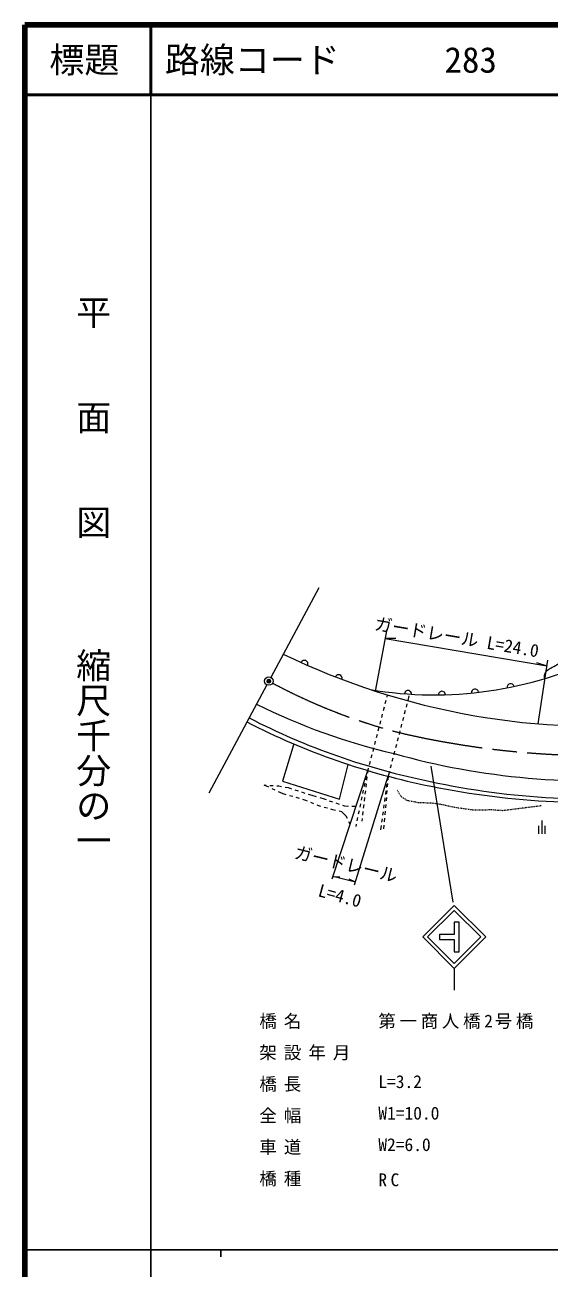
# Model space of a CAD drawing. Units: millimetres, scale not verified. Extents: x 40000 to 680000, y 20000 to 380000.
# Drawn here: x 40000 to 114914, y 202409 to 380000 of the extents above; entities that cross this region are included whole.
import ezdxf
from ezdxf.enums import TextEntityAlignment as Align

# ---------------------------------------------------------------- set-up
doc = ezdxf.new("R2010")
doc.units = ezdxf.units.MM
doc.header["$LTSCALE"] = 1000
doc.header["$PDMODE"] = 32
doc.header["$PDSIZE"] = 500
doc.linetypes.add('CHAIN', pattern=[18.5, 12, -1.5, 3.5, -1.5])
for name, color, linetype, lineweight in [('M-BGD', 7, 'Continuous', 13), ('M-BMK', 2, 'CHAIN', 13), ('M-STR-HTXT', 7, 'Continuous', 13), ('M-TTL', 2, 'Continuous', 140), ('M-TTL-BAND', 7, 'Continuous', 25), ('M-TTL-LINE', 7, 'Continuous', 50), ('M-TTL-TXT', 7, 'Continuous', 13), ('M-WORK', 1, 'Continuous', 13)]:
    doc.layers.add(name, color=color, linetype=linetype, lineweight=lineweight)
doc.layers.add('M-OTRS', color=6, linetype='Continuous')
doc.styles.add('@ＭＳ ゴシック', font='')
doc.styles.add('ＭＳ ゴシック', font='')
doc.styles.get('@ＭＳ ゴシック').set_extended_font_data('@MS Gothic')
doc.styles.get('ＭＳ ゴシック').set_extended_font_data('MS Gothic')

msp = doc.modelspace()

# ---------------------------------------------------------------- linework, layer by layer
at = {"layer": 'M-BGD'}
msp.add_circle((74865, 286264), 600, dxfattribs=at)
at = {"layer": 'M-BMK'}
for centre, radius, start, end in [((114030, 358132), 81847, 241.83134, 255.49016), ((122010, 401138), 125517, 256.88221, 279.18305)]:
    msp.add_arc(centre, radius, start, end, dxfattribs=at)
at = {"layer": 'M-OTRS'}
msp.add_point((74865, 286264), dxfattribs=at)
at = {"layer": 'M-STR-HTXT'}
for p, q in [((91731, 293687), (90060, 284836)), ((91483, 292371), (114562, 288455)), ((93003, 292366), (91483, 292371)), ((113114, 288921), (114562, 288455)), ((114684, 289245), (113281, 280161)), ((83904, 258000), (88989, 273490)), ((87121, 257143), (91913, 272666)), ((87245, 257543), (86352, 257954))]:
    msp.add_line(p, q, dxfattribs=at)
msp.add_lwpolyline([(87245, 257543), (84020, 258353), (85002, 258297)], dxfattribs=at)
at = {"layer": 'M-TTL'}
for p, q in [((40000, 380000), (40000, 20000)), ((680000, 380000), (40000, 380000))]:
    msp.add_line(p, q, dxfattribs=at)
at = {"layer": 'M-TTL-BAND'}
for p, q in [((58000, 370000), (58000, 20000)), ((40000, 205000), (579000, 205000)), ((68000, 205000), (68000, 204000))]:
    msp.add_line(p, q, dxfattribs=at)
at = {"layer": 'M-TTL-LINE'}
for p, q in [((58000, 380000), (58000, 370000)), ((40000, 370000), (680000, 370000))]:
    msp.add_line(p, q, dxfattribs=at)
at = {"layer": 'M-WORK'}
for p, q in [((82002, 299568), (75149, 286793)), ((74581, 285735), (66287, 270275)), ((91784, 284294), (91701, 283975)), ((94884, 284155), (94713, 283493)), ((91325, 282522), (91200, 282038)), ((91576, 283490), (91451, 283006)), ((94588, 283009), (94462, 282525)), ((91075, 281554), (90950, 281070)), ((94087, 281073), (93962, 280589)), ((94337, 282041), (94212, 281557)), ((90574, 279618), (90449, 279134)), ((90825, 280586), (90699, 280102)), ((93586, 279136), (93461, 278652)), ((93837, 280105), (93711, 279621)), ((90074, 277682), (89948, 277197)), ((90324, 278650), (90199, 278166)), ((93085, 277200), (92960, 276716)), ((93336, 278168), (93211, 277684)), ((89573, 275745), (89448, 275261)), ((89823, 276713), (89698, 276229)), ((92835, 276232), (92710, 275748)), ((89072, 273809), (88989, 273490)), ((89322, 274777), (89197, 274293)), ((92334, 274296), (92209, 273812)), ((92585, 275264), (92459, 274780)), ((101211, 254689), (98056, 274134)), ((88715, 272174), (88817, 272664)), ((88885, 272594), (88827, 272097)), ((88919, 273153), (88989, 273490)), ((88989, 273490), (88943, 273090)), ((91831, 272056), (91913, 272666)), ((91913, 272666), (91867, 272144)), ((92084, 273328), (91913, 272666)), ((74877, 271089), (74200, 271400)), ((74200, 271400), (74490, 271387)), ((74990, 271365), (75489, 271342)), ((75785, 270670), (75331, 270879)), ((75989, 271319), (76278, 271306)), ((76916, 270149), (76239, 270461)), ((76278, 271306), (76694, 271224)), ((77331, 270031), (76916, 270149)), ((77185, 271128), (77600, 271046)), ((77600, 271046), (78121, 270881)), ((78597, 270730), (79074, 270579)), ((79550, 270428), (80027, 270277)), ((80503, 270125), (81024, 269960)), ((81024, 269960), (81646, 269773)), ((88307, 270216), (88409, 270706)), ((88511, 271195), (88613, 271685)), ((88653, 270607), (88595, 270110)), ((88769, 271600), (88711, 271104)), ((91564, 270074), (91631, 270569)), ((91738, 270649), (91694, 270151)), ((91697, 271065), (91764, 271560)), ((91824, 271646), (91781, 271147)), ((93197, 270694), (93242, 270619)), ((93293, 270534), (93345, 270448)), ((93397, 270363), (93448, 270277)), ((93500, 270191), (93552, 270106)), ((93604, 270020), (93655, 269935)), ((78292, 269757), (77812, 269894)), ((79254, 269483), (78773, 269620)), ((80150, 269228), (79735, 269347)), ((80394, 269123), (80150, 269228)), ((81312, 268728), (80853, 268926)), ((82015, 268426), (81772, 268531)), ((82295, 268350), (82015, 268426)), ((82125, 269628), (82747, 269441)), ((82747, 269441), (83030, 269343)), ((83260, 268089), (82777, 268219)), ((83502, 269179), (83975, 269015)), ((84447, 268851), (84920, 268688)), ((85392, 268524), (85675, 268426)), ((85675, 268426), (86243, 268408)), ((86743, 268393), (87311, 268376)), ((87898, 268258), (88000, 268748)), ((88102, 269237), (88204, 269727)), ((88422, 268621), (88364, 268124)), ((88538, 269614), (88480, 269117)), ((91297, 268092), (91364, 268587)), ((91431, 269083), (91497, 269578)), ((91565, 268657), (91521, 268159)), ((91651, 269653), (91608, 269155)), ((93707, 269849), (93752, 269775)), ((93752, 269775), (93870, 269699)), ((93955, 269645), (94039, 269591)), ((94123, 269537), (94207, 269483)), ((94291, 269430), (94376, 269376)), ((94460, 269322), (94578, 269246)), ((94578, 269246), (94685, 269225)), ((94783, 269206), (94881, 269187)), ((94980, 269167), (95078, 269148)), ((95176, 269129), (95274, 269110)), ((95372, 269090), (95470, 269071)), ((95568, 269052), (95667, 269033)), ((95765, 269013), (95863, 268994)), ((95961, 268975), (96059, 268956)), ((96157, 268936), (96264, 268915)), ((96264, 268915), (96407, 268913)), ((96507, 268911), (96607, 268909)), ((96707, 268907), (96807, 268905)), ((96907, 268904), (97007, 268902)), ((97107, 268900), (97207, 268898)), ((97306, 268896), (97406, 268894)), ((97506, 268892), (97606, 268891)), ((97706, 268889), (97806, 268887)), ((97906, 268885), (98049, 268882)), ((98049, 268882), (98100, 268875)), ((98199, 268861), (98298, 268847)), ((98397, 268833), (98496, 268819)), ((98595, 268804), (98694, 268790)), ((98793, 268776), (98892, 268762)), ((98991, 268748), (99090, 268734)), ((99189, 268720), (99288, 268705)), ((99387, 268691), (99437, 268684)), ((99437, 268684), (99582, 268652)), ((99680, 268631), (99778, 268609)), ((99875, 268588), (99973, 268566)), ((100071, 268545), (100168, 268523)), ((100266, 268501), (100363, 268480)), ((100461, 268458), (100559, 268437)), ((100656, 268415), (100754, 268394)), ((100852, 268372), (100949, 268351)), ((101047, 268329), (101145, 268308)), ((101242, 268286), (101387, 268254)), ((101387, 268254), (101439, 268247)), ((101538, 268233), (101637, 268219)), ((101736, 268205), (101835, 268191)), ((101934, 268177), (102033, 268163)), ((111271, 268170), (111370, 268182)), ((111469, 268195), (111568, 268207)), ((111668, 268220), (111767, 268232)), ((111866, 268245), (111965, 268257)), ((112064, 268270), (112164, 268282)), ((112263, 268295), (112362, 268307)), ((112461, 268320), (112560, 268332)), ((112660, 268345), (112759, 268357)), ((112858, 268369), (112957, 268382)), ((113057, 268394), (113156, 268407)), ((113255, 268419), (113354, 268432)), ((113453, 268444), (113553, 268457)), ((113652, 268469), (113783, 268486)), ((84022, 267883), (83743, 267958)), ((84405, 267789), (84022, 267883)), ((85273, 267576), (84891, 267670)), ((85911, 266962), (85273, 267576)), ((86081, 266612), (85911, 266962)), ((87490, 266301), (87592, 266790)), ((87694, 267279), (87796, 267769)), ((88190, 266634), (88144, 266235)), ((88306, 267627), (88248, 267131)), ((91031, 266110), (91097, 266605)), ((91164, 267101), (91231, 267596)), ((91392, 266664), (91348, 266166)), ((91478, 267661), (91435, 267162)), ((102132, 268149), (102231, 268135)), ((102330, 268121), (102429, 268107)), ((102528, 268094), (102627, 268080)), ((102726, 268066), (102825, 268052)), ((102924, 268038), (103023, 268024)), ((103122, 268010), (103221, 267996)), ((103320, 267982), (103419, 267968)), ((103518, 267954), (103617, 267940)), ((103716, 267926), (103815, 267912)), ((103914, 267898), (103966, 267891)), ((103966, 267891), (104026, 267890)), ((104126, 267887), (104226, 267885)), ((104326, 267883), (104425, 267881)), ((104525, 267879), (104625, 267877)), ((104725, 267875), (104825, 267873)), ((104925, 267871), (105025, 267869)), ((105125, 267867), (105225, 267865)), ((105325, 267863), (105425, 267861)), ((105525, 267859), (105585, 267858)), ((105585, 267858), (105666, 267864)), ((105766, 267872), (105865, 267879)), ((105965, 267887), (106065, 267895)), ((106165, 267902), (106264, 267910)), ((106364, 267918), (106445, 267924)), ((106445, 267924), (106506, 267919)), ((106606, 267912), (106705, 267905)), ((106805, 267898), (106905, 267890)), ((107005, 267883), (107104, 267876)), ((107204, 267869), (107304, 267861)), ((107403, 267854), (107503, 267847)), ((107603, 267840), (107703, 267832)), ((107802, 267825), (107902, 267818)), ((108002, 267811), (108102, 267803)), ((108201, 267796), (108263, 267792)), ((108263, 267792), (108393, 267808)), ((108493, 267821), (108592, 267833)), ((108691, 267845), (108790, 267858)), ((108889, 267870), (108989, 267883)), ((109088, 267895), (109187, 267908)), ((109286, 267920), (109385, 267933)), ((109485, 267945), (109584, 267958)), ((109683, 267970), (109782, 267983)), ((109882, 267995), (109981, 268008)), ((110080, 268020), (110179, 268033)), ((110278, 268045), (110378, 268058)), ((110477, 268070), (110576, 268083)), ((110675, 268095), (110775, 268107)), ((110874, 268120), (110973, 268132)), ((111072, 268145), (111171, 268157)), ((86469, 265812), (86299, 266162)), ((87317, 265474), (87387, 265811)), ((90882, 265004), (90964, 265614)), ((91305, 265668), (91260, 265146)), ((113374, 265602), (113374, 264445)), ((113846, 266358), (113846, 264445)), ((114318, 265602), (114318, 264445)), ((101346, 245216), (101346, 242098))]:
    msp.add_line(p, q, dxfattribs=at)
msp.add_lwpolyline([(78425, 277294), (76810, 271950), (84974, 269405), (86208, 274363)], dxfattribs=at)
for points in [[(96846, 249716), (101346, 254216), (105846, 249716), (101346, 245216)], [(97553, 249716), (101346, 253509), (105138, 249716), (101346, 245923)], [(99224, 249362), (101346, 249362), (101346, 247595), (102053, 247595), (102053, 251837), (101346, 251837), (101346, 250070), (99224, 250070)]]:
    msp.add_lwpolyline(points, close=True, dxfattribs=at)
for centre, radius, start, end in [((121940, 383170), 103372, 244.18767, 275.85509), ((98478, 338997), 54700, 260.4323, 295.97444), ((79943, 288728), 500, 334.56176, 157.49089), ((84819, 286680), 500, 340.42405, 157.49089), ((94746, 284430), 500, 355.62643, 176.54979), ((99596, 284313), 500, 0.7981, 181.54549), ((104317, 284608), 500, 6.51613, 185.73908), ((109412, 285386), 500, 13.42285, 189.6325), ((112867, 362815), 89190, 243.52331, 256.96788), ((117762, 369960), 100020, 242.79894, 258.5605), ((117762, 369960), 100670, 242.79242, 258.71163), ((120877, 375395), 103372, 254.21379, 275.85509), ((120997, 378206), 108754, 257.75161, 276.43281), ((120719, 382093), 113148, 258.44597, 276.36893)]:
    msp.add_arc(centre, radius, start, end, dxfattribs=at)
msp.add_open_spline([(114280, 286629), (114255, 286736), (114242, 287072), (114259, 287181), (114273, 287267), (114371, 287517), (114427, 287584), (114520, 287693), (114860, 287961), (114982, 288036), (115303, 288235), (116313, 288753), (116635, 288952), (117076, 289224), (118395, 290053), (118793, 290385), (119132, 290668), (120049, 291637), (120294, 292004), (120494, 292302), (121003, 293299), (120986, 293657), (120975, 293878), (120328, 294254), (120176, 294416), (120039, 294562), (119643, 295020), (119541, 295193), (119446, 295355), (119234, 295885), (119204, 296070), (119162, 296330), (119138, 297127), (119187, 297386), (119261, 297780), (119637, 298930), (119811, 299291)], degree=3, knots=[0, 0, 0, 0, 1, 1, 1, 2, 2, 2, 3, 3, 3, 4, 4, 4, 5, 5, 5, 6, 6, 6, 7, 7, 7, 8, 8, 8, 9, 9, 9, 10, 10, 10, 11, 11, 11, 12, 12, 12, 12], dxfattribs=at)

# ---------------------------------------------------------------- texts
at = {"layer": 'M-STR-HTXT', "style": 'ＭＳ ゴシック'}
for s, rotation, p in [('ガードレール L=24.0', 350.371, (101476, 291084)), ('ガードレール', 346.5, (85552, 258705)), ('L=4.0', 344.5, (84631, 254199))]:
    msp.add_text(s, height=1833, rotation=rotation, dxfattribs=at).set_placement(p, align=Align.BOTTOM_CENTER)
for s, p in [('L=3.2', (90504, 227581)), ('W1=10.0', (90504, 223081)), ('W2=6.0', (90504, 218581))]:
    msp.add_text(s, height=1833, dxfattribs=at).set_placement(p, align=Align.BOTTOM_LEFT)
at = {"layer": 'M-STR-HTXT', "char_height": 1833, "attachment_point": 7, "style": 'ＭＳ ゴシック'}
for s, insert in [('\\T1.4;橋名', (73504, 236581)), ('\\T1.21;第一商人橋2号橋', (90504, 236581)), ('\\T1.4;架設年月', (73504, 232081)), ('\\T1.4;橋長', (73504, 227581)), ('\\T1.4;全幅', (73504, 223081)), ('\\T1.4;車道', (73504, 218581)), ('\\T1.4;橋種', (73504, 214081)), ('\\T1.4;RC', (90504, 214081))]:
    msp.add_mtext(s, dxfattribs=dict(at, insert=insert))
at = {"layer": 'M-TTL-BAND', "style": '@ＭＳ ゴシック'}
for s, p in [('平\u3000\u3000面\u3000\u3000図', (49777, 306475)), ('縮尺千分の一', (49777, 261030))]:
    msp.add_text(s, height=3666, rotation=270, dxfattribs=at).set_placement(p, align=Align.MIDDLE_RIGHT)
at = {"layer": 'M-TTL-TXT', "style": 'ＭＳ ゴシック'}
msp.add_text('標題', height=3666, dxfattribs=at).set_placement((48500, 375000), align=Align.MIDDLE_CENTER)
msp.add_text('路線コード      283', height=3666, dxfattribs=at).set_placement((60000, 375000), align=Align.MIDDLE_LEFT)

doc.saveas('drawing.dxf')
